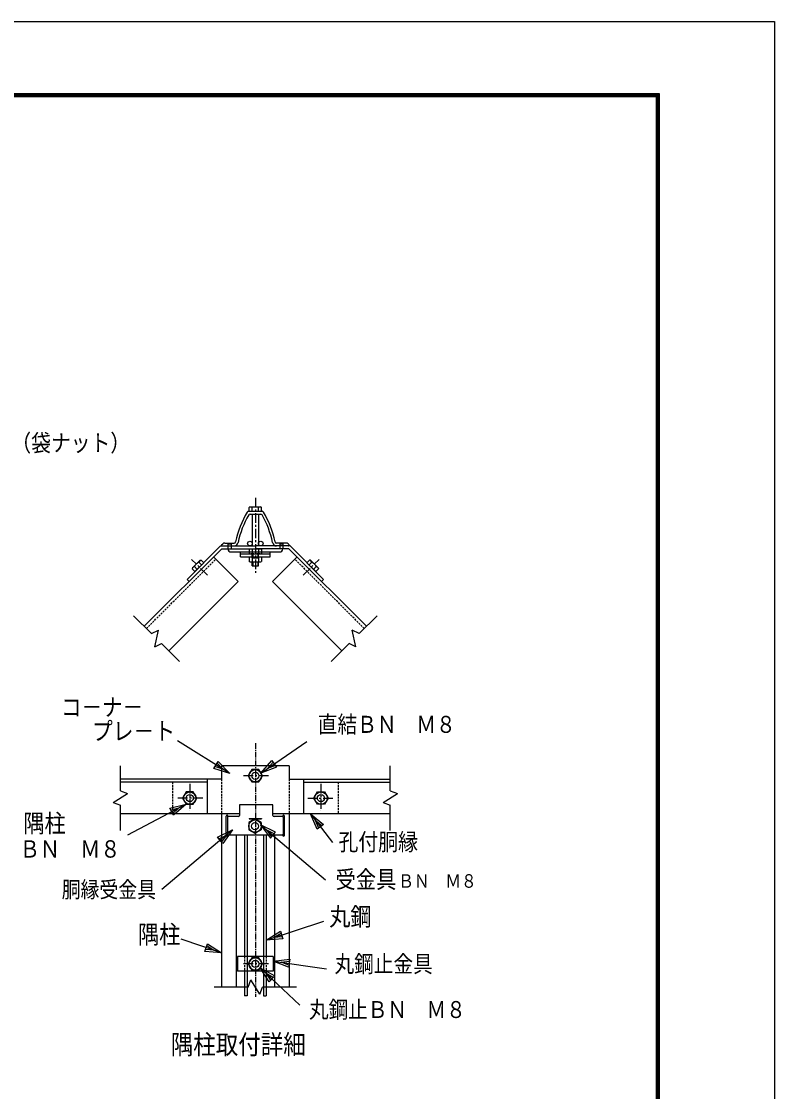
# Model space of a CAD drawing. Units: millimetres, scale not verified. Extents: x -4455 to 4455, y -3150 to 3150.
# Drawn here: x 2497 to 4455, y 368 to 3150 of the extents above; entities that cross this region are included whole.
import ezdxf
from ezdxf.enums import TextEntityAlignment as Align

# ---------------------------------------------------------------- set-up
doc = ezdxf.new("R2010")
doc.units = ezdxf.units.MM
doc.header["$LTSCALE"] = 20
for name, pattern in [('DASHED', [7.5, 6, -1.5]), ('USER1', [1.125, 0.75, -0.125, 0.125, -0.125]), ('USER2', [2, 1.25, -0.25, 0.25, -0.25]), ('USER3', [0.375, 0.25, -0.125])]:
    doc.linetypes.add(name, pattern=pattern)
for name, color, linetype, lineweight in [('0-0_1', 7, 'Continuous', 25), ('0-1_2', 7, 'Continuous', 25), ('0-2_0', 4, 'Continuous', 25), ('0-6_WAKU', 7, 'Continuous', 25)]:
    doc.layers.add(name, color=color, linetype=linetype, lineweight=lineweight)
doc.styles.add('ＭＳ ゴシック', font='')
doc.styles.get('ＭＳ ゴシック').set_extended_font_data('MS Gothic')

# ---------------------------------------------------------------- blocks, each defined once
blk = doc.blocks.new('C63')
at = {"layer": '0-0_1', "color": 4}
blk.add_line((152102.2, 84612), (155089.1, 85592.4), dxfattribs=at)
blk.add_lwpolyline([(152965.8, 84674.4), (152102.2, 84612), (152834.8, 85073.5)], close=True, dxfattribs=at)
blk.add_lwpolyline([(152933, 84774.2), (152501.2, 84742.9), (152867.5, 84973.7)], dxfattribs=at)
blk = doc.blocks.new('C66')
at = {"layer": '0-0_1', "color": 4}
blk.add_line((149771.7, 81596.7), (147678.7, 82303.1), dxfattribs=at)
blk.add_lwpolyline([(149042.9, 82064.3), (149771.7, 81596.7), (148908.6, 81666.3)], close=True, dxfattribs=at)
blk.add_lwpolyline([(149009.3, 81964.8), (149373.7, 81731), (148942.2, 81765.8)], dxfattribs=at)
blk = doc.blocks.new('C65')
at = {"layer": '0-0_1', "color": 4}
blk.add_line((151790.7, 80814.7), (154604.2, 80500.2), dxfattribs=at)
blk.add_lwpolyline([(152602.2, 80512.7), (151790.7, 80814.7), (152648.9, 80930.1)], close=True, dxfattribs=at)
blk.add_lwpolyline([(152613.9, 80617), (152208.1, 80768.1), (152637.2, 80825.7)], dxfattribs=at)
blk = doc.blocks.new('C64')
at = {"layer": '0-0_1', "color": 4}
blk.add_line((152432.7, 81393.2), (154867.7, 82777.5), dxfattribs=at)
blk.add_lwpolyline([(153266.7, 81625.8), (152432.7, 81393.2), (153059.1, 81990.9)], close=True, dxfattribs=at)
blk.add_lwpolyline([(153214.8, 81717), (152797.8, 81600.8), (153111, 81899.6)], dxfattribs=at)
blk = doc.blocks.new('C62')
at = {"layer": '0-0_1', "color": 4}
blk.add_line((154403.9, 88812.4), (155542.3, 87321.5), dxfattribs=at)
blk.add_lwpolyline([(154746.8, 88017.4), (154403.9, 88812.4), (155080.6, 88272.3)], close=True, dxfattribs=at)
blk.add_lwpolyline([(154830.2, 88081.1), (154658.8, 88478.6), (154997.1, 88208.5)], dxfattribs=at)
blk = doc.blocks.new('C61')
at = {"layer": '0-0_1', "color": 4}
blk.add_line((151826.1, 90932.7), (154214.1, 92582.3), dxfattribs=at)
blk.add_lwpolyline([(152636.6, 91237.4), (151826.1, 90932.7), (152397.9, 91582.9)], close=True, dxfattribs=at)
blk.add_lwpolyline([(152576.9, 91323.8), (152171.7, 91171.4), (152457.6, 91496.6)], dxfattribs=at)
blk = doc.blocks.new('C68')
at = {"layer": '0-0_1', "color": 4}
blk.add_line((150198, 90916.6), (147478.4, 92614), dxfattribs=at)
blk.add_lwpolyline([(149596.6, 91539.5), (150198, 90916.6), (149374.2, 91183.2)], close=True, dxfattribs=at)
blk.add_lwpolyline([(149541, 91450.4), (149841.7, 91138.9), (149429.8, 91272.2)], dxfattribs=at)
blk = doc.blocks.new('C67')
at = {"layer": '0-0_1', "color": 4}
blk.add_line((147929, 89326), (145433.4, 86952.5), dxfattribs=at)
blk.add_lwpolyline([(147175.6, 88899.2), (147929, 89326), (147465.1, 88594.9)], close=True, dxfattribs=at)
blk.add_lwpolyline([(147248, 88823.2), (147624.7, 89036.5), (147392.7, 88671)], dxfattribs=at)

msp = doc.modelspace()

# ---------------------------------------------------------------- linework, layer by layer
at = {"layer": '0-0_1', "color": 4, "linetype": 'USER2'}
for p, q in [((3105.25, 1911.15), (3105.25, 1714.9)), ((2980.56, 1710.39), (2939.69, 1751.26)), ((3229.94, 1710.39), (3270.81, 1751.26)), ((3139.49, 1188.78), (3071.54, 1188.78)), ((2934.71, 1168.11), (2934.71, 1097.78)), ((3275.79, 1168.11), (3275.79, 1097.78)), ((2968.95, 1130.84), (2901, 1130.84)), ((3241.55, 1130.84), (3309.51, 1130.84)), ((3139.49, 699.59), (3071.54, 699.59))]:
    msp.add_line(p, q, dxfattribs=at)
at = {"layer": '0-0_1'}
for p, q in [((3091.39, 1868.88), (3119.11, 1868.88)), ((3097.19, 1868.88), (3097.19, 1786.38)), ((3113.31, 1868.88), (3113.31, 1786.38)), ((2927.98, 1699.33), (3015.03, 1786.38)), ((3015.03, 1786.38), (3105.25, 1786.38)), ((3017.59, 1788.94), (3020.33, 1791.68)), ((3025.64, 1793.88), (3049.96, 1793.88)), ((3195.47, 1786.38), (3105.25, 1786.38)), ((3184.86, 1793.88), (3160.54, 1793.88)), ((3192.91, 1788.94), (3190.17, 1791.68)), ((3282.52, 1699.33), (3195.47, 1786.38)), ((2816.61, 1577.36), (3018.14, 1778.88)), ((3060.56, 1694.03), (2996.92, 1757.67)), ((3018.14, 1778.88), (3105.25, 1778.88)), ((3192.37, 1778.88), (3105.25, 1778.88)), ((3149.94, 1694.03), (3213.58, 1757.67)), ((3393.89, 1577.36), (3192.36, 1778.88)), ((2933.28, 1694.03), (2927.98, 1699.33)), ((3277.22, 1694.03), (3282.52, 1699.33)), ((2880.25, 1513.72), (3060.56, 1694.03)), ((3330.25, 1513.72), (3149.94, 1694.03)), ((3193.29, 1214.96), (3017.21, 1214.96)), ((3017.21, 1214.96), (3017.21, 1179.59)), ((3114.56, 1204.91), (3095.94, 1204.91)), ((3123.87, 1188.78), (3114.56, 1204.91)), ((3193.29, 1214.96), (3193.29, 1179.59)), ((3193.29, 1214.96), (3193.29, 1179.59)), ((3017.21, 1179.59), (2754.71, 1179.59)), ((2979.71, 1172.09), (2754.71, 1172.09)), ((2979.71, 1179.59), (2979.71, 1089.59)), ((3095.94, 1172.65), (3114.56, 1172.65)), ((3114.56, 1172.65), (3123.87, 1188.78)), ((3193.29, 1179.59), (3455.79, 1179.59)), ((3230.79, 1179.59), (3230.79, 1089.59)), ((3230.79, 1172.09), (3455.79, 1172.09)), ((2925.4, 1146.97), (2916.09, 1130.84)), ((2944.02, 1146.97), (2925.4, 1146.97)), ((2953.33, 1130.84), (2944.02, 1146.97)), ((3257.17, 1130.84), (3266.48, 1146.97)), ((3266.48, 1146.97), (3285.1, 1146.97)), ((3285.1, 1146.97), (3294.41, 1130.84)), ((2916.09, 1130.84), (2925.4, 1114.71)), ((2925.4, 1114.71), (2944.02, 1114.71)), ((2944.02, 1114.71), (2953.33, 1130.84)), ((3294.41, 1130.84), (3285.1, 1114.71)), ((3064.35, 1089.59), (2754.71, 1089.59)), ((3017.21, 1089.59), (3017.21, 639.59)), ((3455.79, 1089.59), (3150.77, 1089.59)), ((3193.29, 1089.59), (3193.29, 639.59)), ((3104.3, 1076.61), (3088.17, 1067.29)), ((3120.43, 1067.29), (3104.3, 1076.61)), ((3055.78, 1034.86), (3055.78, 639.59)), ((3076.76, 1034.86), (3076.76, 718.63)), ((3084.26, 1034.86), (3084.26, 617.09)), ((3088.17, 1048.67), (3104.3, 1039.36)), ((3104.3, 1039.36), (3120.43, 1048.67)), ((3126.24, 1034.86), (3126.24, 617.09)), ((3133.74, 1034.86), (3133.74, 718.63)), ((3154.73, 1034.86), (3154.73, 639.59)), ((3151.63, 718.62), (3058.88, 718.62)), ((3058.88, 718.62), (3058.88, 680.55)), ((3114.56, 715.72), (3095.94, 715.72)), ((3123.87, 699.59), (3114.56, 715.72)), ((3114.56, 683.46), (3123.87, 699.59)), ((3151.63, 718.62), (3151.63, 680.55)), ((3151.62, 680.55), (3058.88, 680.55)), ((3076.76, 680.55), (3076.76, 617.09)), ((3095.94, 683.46), (3114.56, 683.46)), ((3133.74, 680.55), (3133.74, 617.09)), ((3084.26, 617.09), (3076.76, 617.09)), ((3126.24, 617.09), (3133.74, 617.09))]:
    msp.add_line(p, q, dxfattribs=at)
at = {"layer": '0-0_1', "color": 4}
for p, q in [((3098.77, 1765.98), (3098.77, 1755.76)), ((3098.77, 1757.63), (3098.77, 1755.76)), ((3111.73, 1765.98), (3111.73, 1755.76)), ((3111.73, 1757.63), (3111.73, 1755.76)), ((3098.77, 1744.73), (3098.77, 1734.51)), ((3111.73, 1744.73), (3111.73, 1734.51)), ((2835.26, 1558.7), (2788.95, 1605.02)), ((3375.24, 1558.7), (3421.56, 1605.02)), ((2835.26, 1558.7), (2853.22, 1567.08)), ((2843.64, 1523.99), (2853.22, 1567.08)), ((3375.24, 1558.7), (3357.28, 1567.08)), ((3366.86, 1523.99), (3357.28, 1567.08)), ((2843.64, 1523.99), (2861.6, 1532.37)), ((2907.92, 1486.05), (2861.6, 1532.37)), ((3302.58, 1486.05), (3348.9, 1532.37)), ((3366.86, 1523.99), (3348.9, 1532.37)), ((2754.71, 1149.46), (2754.71, 1214.96)), ((3455.79, 1149.46), (3455.79, 1214.96)), ((2736.09, 1118.99), (2773.33, 1142.68)), ((2754.71, 1149.46), (2773.33, 1142.68)), ((3437.17, 1118.99), (3474.42, 1142.68)), ((3455.79, 1149.46), (3474.42, 1142.68)), ((2736.09, 1118.99), (2754.71, 1112.22)), ((3437.17, 1118.99), (3455.79, 1112.22)), ((2754.71, 1046.71), (2754.71, 1112.22)), ((3455.79, 1046.71), (3455.79, 1112.22)), ((3118.89, 1061.4), (3287.96, 918.64)), ((3118.89, 1061.4), (3144.22, 1026.28)), ((3157.76, 1042.33), (3118.89, 1061.4)), ((3045.89, 1048.01), (2862.22, 892.92)), ((3007.03, 1028.94), (3045.89, 1048.01)), ((3045.89, 1048.01), (3020.57, 1012.89)), ((3134.94, 1047.85), (3147.6, 1030.29)), ((3154.37, 1038.32), (3134.94, 1047.85)), ((3144.22, 1026.28), (3157.76, 1042.33)), ((3020.57, 1012.89), (3007.03, 1028.94)), ((3086.63, 639.59), (3093.41, 658.21)), ((3117.1, 620.96), (3093.41, 658.21)), ((3086.63, 639.59), (2998.59, 639.59)), ((3117.1, 620.96), (3123.87, 639.59)), ((3211.91, 639.59), (3123.87, 639.59))]:
    msp.add_line(p, q, dxfattribs=at)
at = {"layer": '0-0_1', "linetype": 'USER3'}
for p, q in [((2822.27, 1571.7), (3002.58, 1752.01)), ((3388.23, 1571.7), (3207.92, 1752.01)), ((2889.71, 1172.09), (2889.71, 1089.59)), ((3017.21, 1179.59), (3017.21, 1089.59)), ((3193.29, 1179.59), (3193.29, 1089.59)), ((3320.79, 1172.09), (3320.79, 1089.59)), ((3076.76, 718.63), (3076.76, 680.55)), ((3133.74, 718.63), (3133.74, 680.55))]:
    msp.add_line(p, q, dxfattribs=at)
at = {"layer": '0-0_1', "color": 4, "linetype": 'USER1'}
msp.add_line((3105.25, 1273.48), (3105.25, 614.13), dxfattribs=at)
at = {"layer": '0-0_1'}
for points in [[(3095.94, 1204.91), (3086.63, 1188.78), (3095.94, 1172.65)], [(3285.1, 1114.71), (3266.48, 1114.71), (3257.17, 1130.84)], [(3095.94, 715.72), (3086.63, 699.59), (3095.94, 683.46)]]:
    msp.add_lwpolyline(points, dxfattribs=at)
at = {"layer": '0-0_1', "color": 4}
msp.add_lwpolyline([(3010.41, 1024.93), (3029.85, 1034.46), (3017.19, 1016.91)], dxfattribs=at)
at = {"layer": '0-0_1'}
for centre, radius in [((3091.19, 1792.38), 6), ((3119.31, 1792.38), 6), ((3105.25, 1188.78), 16.13), ((3105.25, 1188.78), 9.31), ((2934.71, 1130.84), 16.13), ((3275.79, 1130.84), 16.13), ((2934.71, 1130.84), 9.31), ((3275.79, 1130.84), 9.31), ((3104.3, 1057.98), 16.13), ((3104.3, 1057.98), 9.31), ((3105.25, 699.59), 16.13), ((3105.25, 699.59), 9.31)]:
    msp.add_circle(centre, radius, dxfattribs=at)
for centre, radius, start, end in [((3289.59, 1749.07), 240.55, 148.58104, 168.48707), ((3289.59, 1749.07), 233.55, 149.70091, 168.60635), ((3087.72, 1872.38), 4, 90, 148.58096), ((3091.39, 1864.88), 4, 90, 149.70087), ((3119.11, 1864.88), 4, 30.29913, 90), ((2920.92, 1749.07), 233.55, 11.39365, 30.2991), ((3122.78, 1872.38), 4, 31.41901, 90), ((2920.92, 1749.07), 240.55, 11.5129, 31.41896), ((3018.65, 1787.88), 1.5, 134.99994, 270), ((3025.64, 1786.38), 7.5, 90, 134.99933), ((3049.86, 1797.38), 11, 270, 348.60635), ((3049.96, 1797.88), 4, 270, 348.48706), ((3160.64, 1797.38), 11, 191.39365, 270), ((3160.54, 1797.88), 4, 191.51291, 270), ((3184.86, 1786.38), 7.5, 45.0006, 90.00171), ((3191.85, 1787.88), 1.5, 270, 44.99997)]:
    msp.add_arc(centre, radius, start, end, dxfattribs=at)
at = {"layer": '0-1_2'}
for p, q in [((3087.72, 1876.38), (3122.78, 1876.38)), ((3091.27, 1887.68), (3089.11, 1886.43)), ((3089.11, 1876.38), (3089.11, 1886.43)), ((3091.27, 1887.68), (3119.23, 1887.68)), ((3097.18, 1876.38), (3097.18, 1886.43)), ((3113.32, 1876.38), (3113.32, 1886.43)), ((3119.23, 1887.68), (3121.39, 1886.43)), ((3121.39, 1876.38), (3121.39, 1886.43)), ((3089.12, 1778.88), (3121.37, 1778.88)), ((3089.12, 1778.88), (3089.12, 1767.23)), ((3091.29, 1765.98), (3089.12, 1767.23)), ((3089.12, 1757.63), (3089.12, 1745.98)), ((3089.12, 1757.63), (3097.19, 1757.63)), ((3091.29, 1765.98), (3119.21, 1765.98)), ((3097.19, 1778.88), (3097.19, 1767.23)), ((3097.19, 1755.76), (3097.19, 1765.98)), ((3097.19, 1757.63), (3097.19, 1745.98)), ((3097.19, 1755.76), (3097.19, 1757.63)), ((3097.19, 1755.76), (3113.32, 1755.76)), ((3113.31, 1778.88), (3113.31, 1767.23)), ((3113.31, 1757.63), (3113.31, 1745.98)), ((3113.32, 1755.76), (3113.32, 1765.98)), ((3113.32, 1757.63), (3121.37, 1757.63)), ((3119.21, 1765.98), (3121.37, 1767.23)), ((3121.37, 1778.88), (3121.37, 1767.23)), ((3121.37, 1757.63), (3121.37, 1745.98)), ((2941.93, 1729.26), (2941.28, 1726.84)), ((2948.39, 1719.74), (2941.28, 1726.84)), ((2941.93, 1729.26), (2961.69, 1749.02)), ((2954.09, 1725.45), (2946.99, 1732.55)), ((2965.51, 1736.86), (2958.4, 1743.96)), ((2961.69, 1749.02), (2964.11, 1749.67)), ((3091.29, 1744.73), (3089.12, 1745.98)), ((3091.29, 1744.73), (3119.21, 1744.73)), ((3097.19, 1734.51), (3097.19, 1744.73)), ((3097.19, 1734.51), (3113.31, 1734.51)), ((3113.31, 1734.51), (3113.31, 1744.73)), ((3119.21, 1744.73), (3121.37, 1745.98)), ((3239.29, 1742.56), (3246.39, 1749.67)), ((3262.11, 1719.74), (3239.29, 1742.56)), ((3245, 1736.86), (3252.1, 1743.96)), ((3248.81, 1749.02), (3246.39, 1749.67)), ((3268.57, 1729.26), (3248.81, 1749.02)), ((3256.41, 1725.45), (3263.51, 1732.55)), ((3262.11, 1719.74), (3269.22, 1726.84)), ((3268.57, 1729.26), (3269.22, 1726.84))]:
    msp.add_line(p, q, dxfattribs=at)
for points in [[(3097.19, 1755.76), (3113.31, 1755.76), (3113.31, 1757.63)], [(2948.39, 1719.74), (2971.21, 1742.56), (2964.11, 1749.67)]]:
    msp.add_lwpolyline(points, dxfattribs=at)
for centre, radius, start, end in [((3091.27, 1873.09), 14.59, 66.11387, 90.00086), ((3105.25, 1861.06), 26.62, 72.35526, 107.65447), ((3119.23, 1873.09), 14.59, 90, 113.88469), ((3091.29, 1780.56), 14.58, 270, 293.8876), ((3105.26, 1792.69), 26.71, 252.41254, 287.55459), ((3119.21, 1780.56), 14.58, 246.12651, 270), ((2952.24, 1718.94), 14.59, 111.114, 135.00058), ((2970.63, 1720.32), 26.62, 117.35547, 152.65443), ((2972.01, 1738.71), 14.59, 134.99962, 158.88499), ((3091.29, 1759.31), 14.58, 270, 293.8876), ((3105.26, 1771.44), 26.71, 252.41254, 287.55459), ((3119.21, 1759.31), 14.58, 246.12651, 270), ((3238.49, 1738.71), 14.59, 21.11494, 45.0003), ((3239.87, 1720.32), 26.62, 27.34549, 62.64445), ((3258.26, 1718.94), 14.59, 44.99934, 68.88593)]:
    msp.add_arc(centre, radius, start, end, dxfattribs=at)
at = {"layer": '0-2_0', "color": 7, "linetype": 'DASHED'}
for p, q in [((3033.72, 1791.84), (3033.72, 1778.88)), ((3042.02, 1791.84), (3042.02, 1778.88)), ((3168.48, 1791.84), (3168.48, 1778.88)), ((3176.78, 1791.84), (3176.78, 1778.88)), ((3089.12, 1770.59), (3121.37, 1770.59)), ((3097.19, 1757.63), (3113.32, 1757.63))]:
    msp.add_line(p, q, dxfattribs=at)
at = {"layer": '0-2_0', "color": 7}
for p, q in [((3033.72, 1791.84), (3042.02, 1791.84)), ((3168.48, 1791.84), (3176.78, 1791.84)), ((3042.02, 1770.59), (3089.12, 1770.59)), ((3066.38, 1757.63), (3066.38, 1770.59)), ((3066.38, 1765.92), (3144.12, 1765.92)), ((3066.38, 1757.63), (3097.19, 1757.63)), ((3113.31, 1757.63), (3144.12, 1757.63)), ((3121.37, 1770.59), (3168.48, 1770.59)), ((3144.12, 1757.63), (3144.12, 1770.59)), ((3150.77, 1112.92), (3064.35, 1112.92)), ((3064.35, 1112.92), (3064.35, 1085.8)), ((3150.77, 1085.8), (3150.77, 1112.92)), ((3031.34, 1086.12), (3032.07, 1086.12)), ((3032.07, 1086.12), (3031.34, 1086.12)), ((3179.16, 1086.12), (3178.43, 1086.12)), ((3178.43, 1086.12), (3179.16, 1086.12)), ((3029.34, 1033.73), (3029.34, 1084.12)), ((3032.54, 1080.8), (3032.54, 1036.86)), ((3034.07, 1082.8), (3034.07, 1084.12)), ((3061.35, 1082.8), (3034.54, 1082.8)), ((3088.17, 1067.29), (3088.17, 1048.67)), ((3089.52, 1077.35), (3089.52, 1077.3)), ((3089.52, 1077.35), (3121.33, 1077.35)), ((3089.52, 1077.3), (3121.33, 1077.3)), ((3120.43, 1067.29), (3120.43, 1048.67)), ((3121.33, 1077.35), (3121.33, 1077.3)), ((3176.41, 1082.8), (3153.77, 1082.8)), ((3176.41, 1082.75), (3176.41, 1082.8)), ((3176.43, 1082.8), (3176.43, 1084.12)), ((3177.96, 1080.8), (3177.96, 1036.86)), ((3181.16, 1033.73), (3181.16, 1084.12)), ((3031.32, 1032.01), (3032.07, 1032.01)), ((3034.07, 1034.01), (3034.07, 1034.86)), ((3034.54, 1034.86), (3176.41, 1034.86)), ((3176.41, 1034.86), (3176.41, 1034.91)), ((3176.43, 1034.01), (3176.43, 1034.86)), ((3179.18, 1032.01), (3178.43, 1032.01))]:
    msp.add_line(p, q, dxfattribs=at)
for centre, radius, start, end in [((3042.02, 1778.88), 8.29, 180, 270), ((3168.48, 1778.88), 8.29, 270, 0), ((3031.34, 1084.12), 2, 90, 180), ((3032.07, 1084.12), 2, 0, 90), ((3061.35, 1085.8), 3, 270, 0), ((3153.77, 1085.8), 3, 180, 270), ((3178.43, 1084.12), 2, 90, 180), ((3179.16, 1084.12), 2, 0, 90), ((3034.54, 1080.8), 2, 90, 180), ((3175.96, 1080.8), 2, 0, 90), ((3031.32, 1034.01), 2, 188.18645, 270), ((3032.07, 1034.01), 2, 270, 0), ((3034.54, 1036.86), 2, 180, 270), ((3175.96, 1036.86), 2, 270, 0), ((3178.43, 1034.01), 2, 180, 270), ((3179.18, 1034.01), 2, 270, 351.81355)]:
    msp.add_arc(centre, radius, start, end, dxfattribs=at)
at = {"layer": '0-6_WAKU', "color": 3}
msp.add_lwpolyline([(-4455.12, 3150.01), (4454.88, 3150.01), (4454.88, -3149.99), (-4455.12, -3149.99)], close=True, dxfattribs=at)
at = {"layer": '0-6_WAKU'}
for points in [[(-4155.12, 2962.51), (4154.88, 2962.51), (4154.88, -2962.49), (-4155.12, -2962.49)], [(-4153.24, 2960.64), (4153.01, 2960.64), (4153.01, -2960.61), (-4153.24, -2960.61)], [(-4151.37, 2958.76), (4151.13, 2958.76), (4151.13, -2958.74), (-4151.37, -2958.74)], [(-4149.49, 2956.89), (4149.26, 2956.89), (4149.26, -2956.86), (-4149.49, -2956.86)], [(-4147.62, 2955.01), (4147.38, 2955.01), (4147.38, -2954.99), (-4147.62, -2954.99)]]:
    msp.add_lwpolyline(points, close=True, dxfattribs=at)

# ---------------------------------------------------------------- block references
at = {"layer": '0-2_0', "xscale": 0.05, "yscale": 0.05}
for name, p in [('C68', (-4471.37, -3351.03)), ('C61', (-4471.37, -3351.03)), ('C62', (-4471.37, -3351.03)), ('C63', (-4471.37, -3468.95)), ('C66', (-4471.37, -3351.03))]:
    msp.add_blockref(name, p, dxfattribs=at)
for name, p, rotation in [('C67', (-5398.59, -1202.47), 344.43451), ('C64', (-5363.02, 2175.65), 322.11462), ('C65', (-5374.89, 2030.05), 323.00048)]:
    msp.add_blockref(name, p, dxfattribs=dict(at, rotation=rotation))

# ---------------------------------------------------------------- texts
at = {"layer": '0-0_1', "color": 4, "style": 'ＭＳ ゴシック', "width": 0.85}
for s, height, p in [('胴縁ＢＮ\u3000Ｍ８（袋ナット）', 44.37, (2110.96, 2018.74)), ('コ－ナ－', 45.89, (2600.36, 1330.52)), ('直結ＢＮ\u3000Ｍ８', 44.2, (3267.39, 1287.1)), ('プレ－ト', 46.63, (2680.47, 1267.65)), ('隅柱', 47.36, (2502.32, 1027.34)), ('孔付胴縁', 44.57, (3321.24, 981.27)), ('ＢＮ\u3000Ｍ８', 45.16, (2492.84, 962.41)), ('受金具', 45.45, (3313.67, 882.97)), ('胴縁受金具', 42.29, (2602.01, 859.32)), ('ＢＮ\u3000Ｍ８', 35.18, (3476.71, 887.2)), ('丸鋼', 47.36, (3297.43, 784.82)), ('隅柱', 47.36, (2800.27, 738.26)), ('丸鋼止金具', 44.05, (3311.03, 664.5)), ('丸鋼止ＢＮ\u3000Ｍ８', 43.92, (3244.76, 545.92)), ('隅柱取付詳細', 50.44, (2885.37, 449.89))]:
    msp.add_text(s, height=height, dxfattribs=at).set_placement(p, align=Align.BOTTOM_LEFT)

doc.saveas('drawing.dxf')
